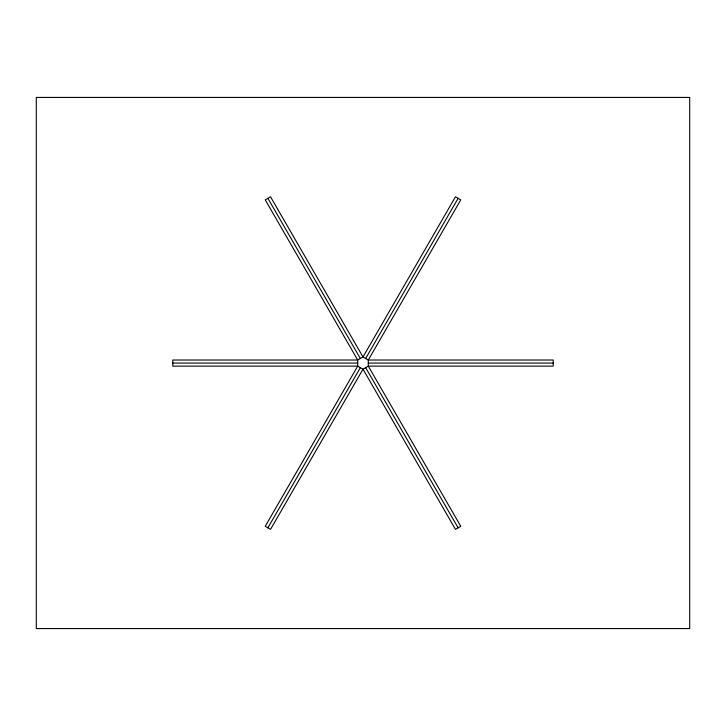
<?xml version="1.0" encoding="UTF-8"?>
<svg xmlns="http://www.w3.org/2000/svg" width="726" height="726" viewBox="0 0 726 726"><rect width="100%" height="100%" fill="white"/><g stroke="black" fill="none" stroke-linecap="round" stroke-linejoin="round"><path stroke-width="1.09" d="M267.885 527.82L360.35 367.665M365.65 358.49L458.115 198.325M172.77 363.073L357.709 363.073M368.291 363.073L553.23 363.073M267.885 198.325L360.35 358.49M365.65 367.665L458.115 527.82M357.709 366.131L265.235 526.296L270.535 529.354L363 369.189L368.291 366.131L553.23 366.131L553.23 360.023L368.291 360.023L363 356.965L270.535 196.8L265.235 199.859L357.709 360.023L357.709 366.131L363 369.189L455.465 529.354L460.765 526.296L368.291 366.131L368.291 360.023L460.765 199.859L455.465 196.8L363 356.965L357.709 360.023L172.77 360.023L172.77 366.131L357.709 366.131M689.7 97.438L36.3 97.438L36.3 628.562L689.7 628.562L689.7 97.438"/></g></svg>
